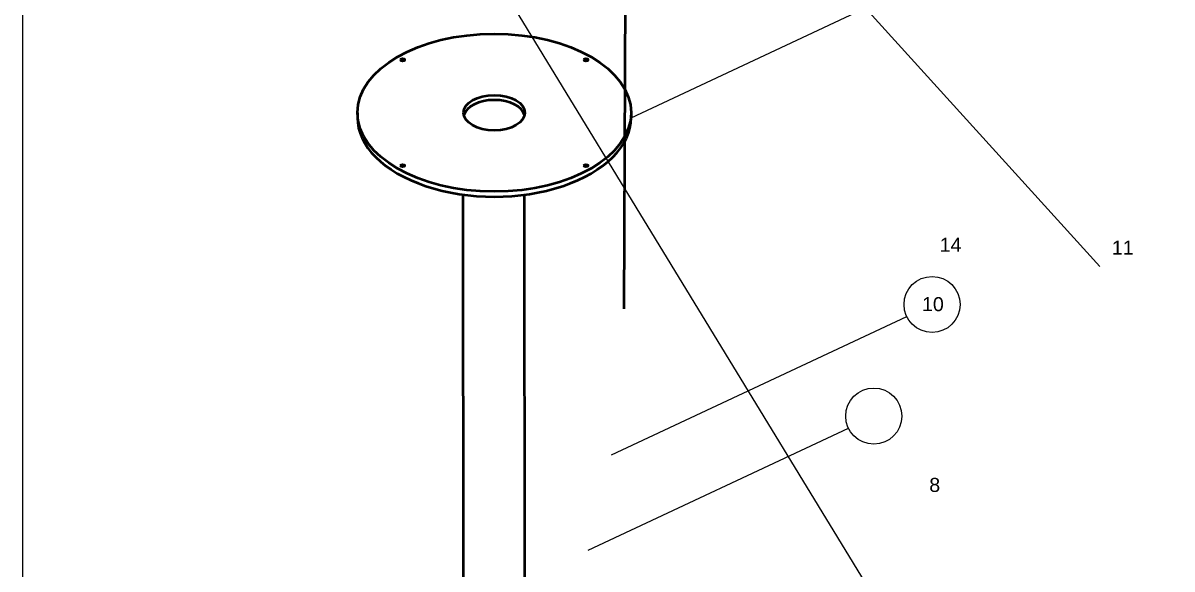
# Model space of a CAD drawing. Header units: inches. Extents: x 632 to 5727, y -9589 to -3994.
# Drawn here: x 632.1 to 959.7, y -4827.3 to -4671.5 of the extents above; entities that cross this region are included whole.
import ezdxf

# ---------------------------------------------------------------- set-up
doc = ezdxf.new("R2010")
doc.units = ezdxf.units.IN
doc.header["$MEASUREMENT"] = 0
doc.layers.add('visible line', color=7, linetype='Continuous', lineweight=50, plot=False)
doc.styles.get("Standard").update_dxf_attribs({"font": 'arial.ttf'})

msp = doc.modelspace()

# ---------------------------------------------------------------- linework, layer by layer
at = {"color": 2}
for p, q in [((798.61867, -4585.88039, -12606.65004), (939.10246, -4741.04892, 45.10527)), ((746.33874, -4624.9483, -12606.65004), (883.06782, -4848.97673, 693.81236)), ((805.45977, -4698.56105, -11112.20875), (879.46695, -4663.85424, -11112.20875)), ((799.91803, -4794.69403), (884.04639, -4755.24073)), ((793.18017, -4821.90792), (867.42594, -4787.08922))]:
    msp.add_line(p, q, dxfattribs=at)
msp.add_lwpolyline([(1227.05387, -5080.73081), (632.05387, -5080.73081), (632.05387, -4660.73081), (1227.05387, -4660.73081), (1227.05387, -5080.73081)])
for centre in [(891.28946, -4751.84398), (874.66901, -4783.69247)]:
    msp.add_circle(centre, 8, dxfattribs=at)
at = {"layer": 'visible line'}
for p, q in [((803.91018, -4627.66289, -11564.89108), (803.39641, -4753.11362, -4307.90105)), ((727.42603, -4697.13248, -11112.20875), (727.42603, -4698.56105, -11112.20875)), ((805.45977, -4697.13248, -11112.20875), (805.45977, -4698.56105, -11112.20875)), ((757.46222, -4720.48261, -11112.20875), (757.69473, -4906.2404, -972.74939)), ((774.95903, -4720.54432, -11112.20875), (775.19108, -4906.24337, -972.74939))]:
    msp.add_line(p, q, dxfattribs=at)
for centre, major_axis in [((766.4429, -4697.13248, -11112.20875), (-39.01687, 0)), ((740.31368, -4682.04677, -11112.20875), (-0.61237, 0)), ((792.57212, -4682.04677, -11112.20875), (-0.61237, 0)), ((766.4429, -4697.13248, -11112.20875), (-8.74818, 0)), ((740.31368, -4712.2182, -11112.20875), (-0.61237, 0)), ((792.57212, -4712.2182, -11112.20875), (-0.61237, 0))]:
    msp.add_ellipse(centre, major_axis=major_axis, ratio=0.577350269, dxfattribs=at)
for major_axis, start_param, end_param in [((-8.74818, 0), 3.283489708, 6.141288253), ((-39.01687, 0), 6.283185307, 9.424777961)]:
    msp.add_ellipse((766.4429, -4698.56105, -11112.20875), major_axis=major_axis, ratio=0.577350269, start_param=start_param, end_param=end_param, dxfattribs=at)

# ---------------------------------------------------------------- texts
at = {"color": 2, "char_height": 4, "attachment_point": 1}
for s, insert in [('\\pxqc;{\\C0;14}', (868.09527, -4732.82285)), ('\\pxqc;{\\C0;11}', (917.21371, -4733.62567)), ('\\pxqc;{\\C0;8}', (863.59527, -4801.32285))]:
    msp.add_mtext_dynamic_manual_height_columns(s, width=56.9093934, gutter_width=25, heights=[2.28621], dxfattribs=dict(at, insert=insert))
at = {"color": 32, "true_color": 0xcd6928, "insert": (863.07268, -4749.74572), "char_height": 4, "attachment_point": 1}
msp.add_mtext_dynamic_manual_height_columns('\\pxqc;{\\C0;10}', width=56.9093934, gutter_width=25, heights=[2.28621], dxfattribs=at)

doc.saveas('drawing.dxf')
